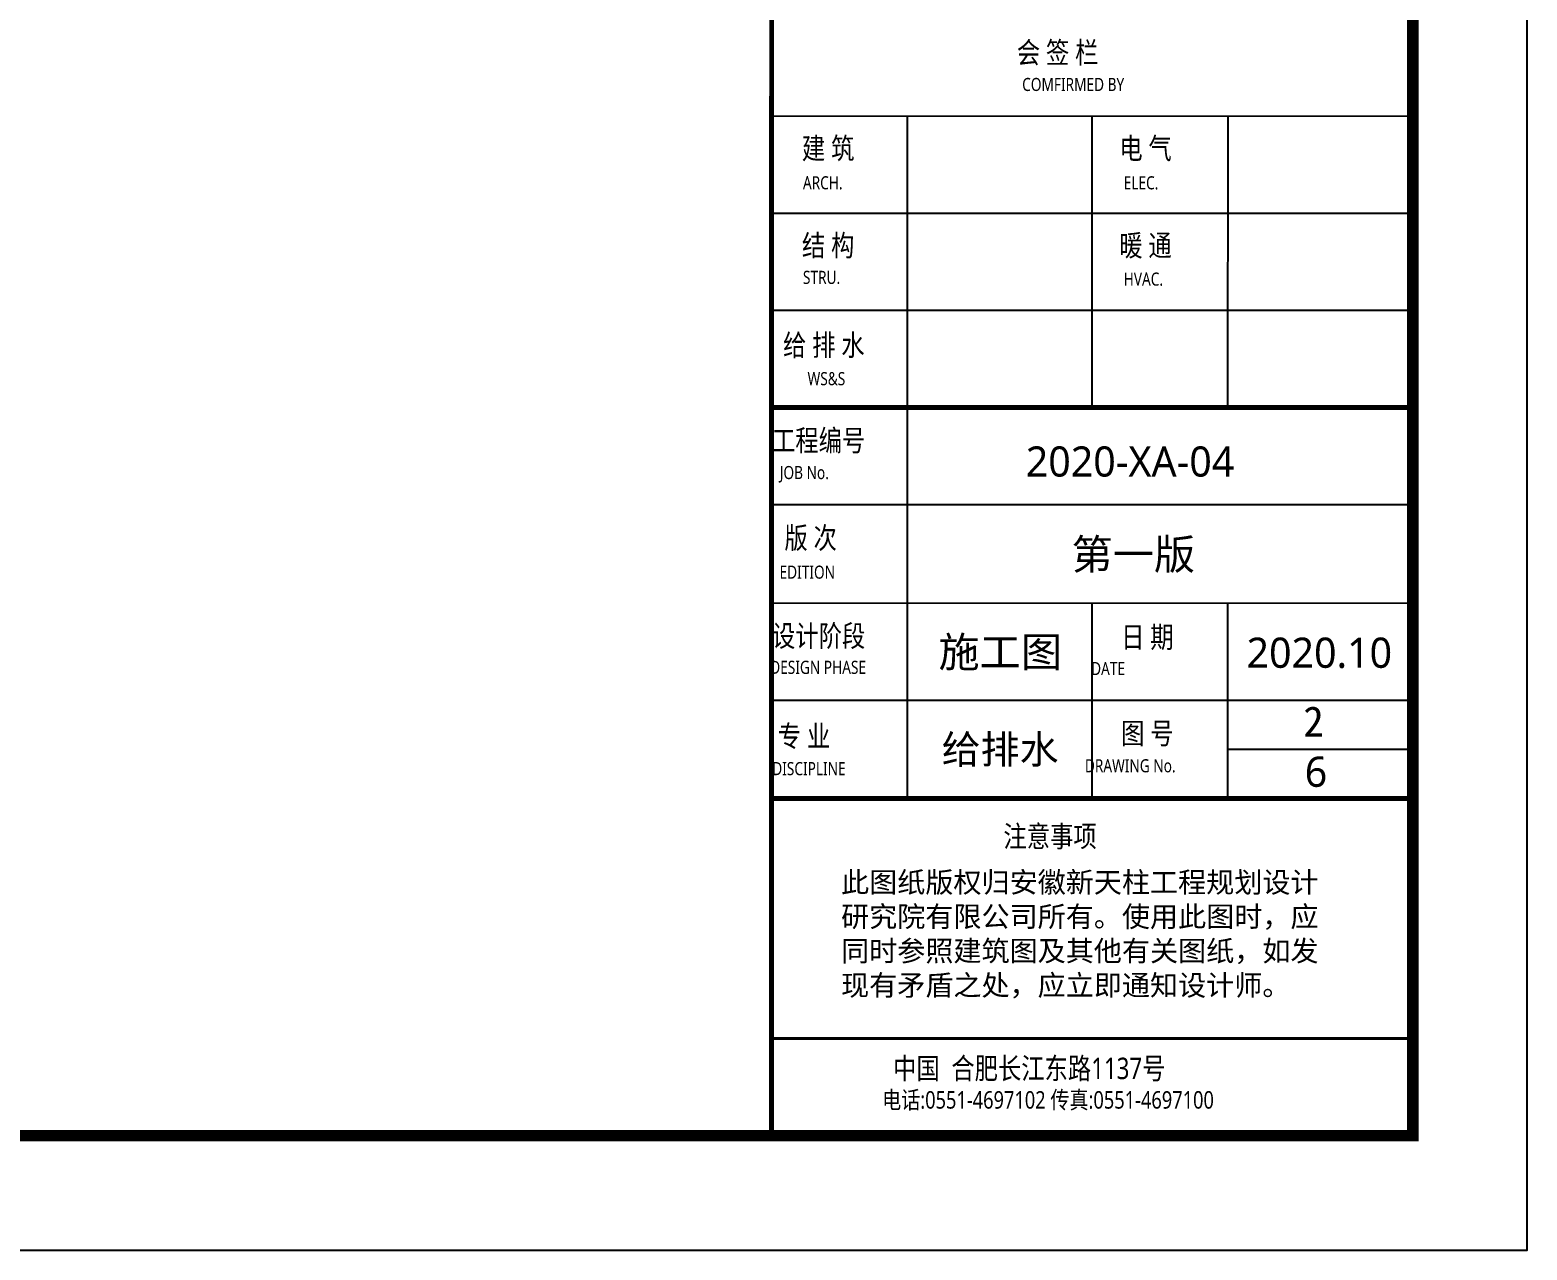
# Model space of a CAD drawing. Extents: x 343352 to 417652, y 770641 to 1036530.
# Drawn here: x 404550 to 417652, y 814287 to 824962 of the extents above; entities that cross this region are included whole.
import ezdxf
from ezdxf.enums import TextEntityAlignment as Align

# ---------------------------------------------------------------- set-up
doc = ezdxf.new("R2010")
doc.units = 0
doc.header["$LTSCALE"] = 1000
doc.header["$MEASUREMENT"] = 0
for name, color, linetype in [('46', 7, 'Continuous'), ('PUB_TEXT', 7, 'Continuous'), ('PUB_TITLE', 4, 'Continuous'), ('TWT_TITLE', 7, 'Continuous')]:
    doc.layers.add(name, color=color, linetype=linetype)
doc.styles.add('-黑体', font='msyh.ttf', dxfattribs={"width": 0.8})
doc.styles.add('TQ', font='')
doc.styles.get('TQ').set_extended_font_data('SimSun')

# ---------------------------------------------------------------- blocks, each defined once
blk = doc.blocks.new('ly')
at = {"layer": 'PUB_TEXT', "insert": (-5884, 1715), "char_height": 212, "width": 5144.75, "attachment_point": 1, "style": 'TQ'}
blk.add_mtext('此图纸版权归安徽新天柱工程规划设计研究院有限公司所有。使用此图时，应同时参照建筑图及其他有关图纸，如发现有矛盾之处，应立即通知设计师。', dxfattribs=at)

msp = doc.modelspace()

# ---------------------------------------------------------------- linework, layer by layer
at = {"layer": 'PUB_TEXT', "color": 4}
msp.add_line((416650, 815287.3), (416650, 815774.8), dxfattribs=at)
at = {"layer": 'PUB_TITLE'}
for p, q in [((411040.6, 824209.6), (416650.5, 824209.2)), ((412230, 821659.5), (412230.2, 824209.5)), ((413845, 821659.4), (413845.2, 824209.4)), ((415035, 821659.4), (415035.2, 824209.3)), ((411040.5, 823359.6), (416650.5, 823359.2)), ((411040.5, 822509.6), (416650.4, 822509.3)), ((412230.4, 818237.5), (412230.6, 821659.5)), ((411040.4, 820809.6), (416650.3, 820809.3)), ((411040.3, 819948.6), (416650.3, 819948.2)), ((413844.8, 818237.4), (413844.9, 819948.4)), ((415034.8, 818237.3), (415034.9, 819948.3)), ((411040.2, 819098.6), (416667.4, 819098.2)), ((416650.2, 818667.7), (415034.8, 818667.8))]:
    msp.add_line(p, q, dxfattribs=at)
at = {"layer": 'PUB_TITLE', "lineweight": 40}
for p, q in [((411040.4, 821659.6), (416650.4, 821659.3)), ((411040.1, 816137.7), (416650, 816137.3))]:
    msp.add_line(p, q, dxfattribs=at)
at = {"layer": 'PUB_TITLE', "lineweight": 40, "const_width": 42.5, "elevation": 0}
for points in [[(411042.5, 855287.5), (411040, 815287.7)], [(411040.2, 818237.5), (416622.6, 818237.2)]]:
    msp.add_lwpolyline(points, dxfattribs=at)
at = {"layer": 'PUB_TITLE', "const_width": 42.5, "elevation": 0}
msp.add_lwpolyline([(411040.4, 821659.6), (416650.4, 821659.3)], dxfattribs=at)
at = {"layer": 'TWT_TITLE'}
msp.add_lwpolyline([(343352.5, 814287.1), (417652.5, 814287.1), (417652.5, 856287.1), (343352.5, 856287.1)], close=True, dxfattribs=at)
at = {"layer": 'TWT_TITLE', "const_width": 100}
msp.add_lwpolyline([(345852.5, 815287.1), (416652.5, 815287.1), (416652.5, 855287.1), (345852.5, 855287.1)], close=True, dxfattribs=at)
at = {"layer": 'TWT_TITLE', "const_width": 80}
msp.add_lwpolyline([(416652.5, 815287.1), (416652.5, 855287.1)], dxfattribs=at)

# ---------------------------------------------------------------- block references
at = {"layer": 'PUB_TEXT', "xscale": 0.8499951808908793, "yscale": 0.849995181356538, "zscale": 0.8499951812634062, "rotation": 359.9964428963902}
msp.add_blockref('ly', (416650, 816137.3, 0), dxfattribs=at)

# ---------------------------------------------------------------- texts
at = {"layer": '46', "linetype": 'Continuous'}
for s, height, style, p in [('2020-XA-04', 264.32, '-黑体', (413265.2, 821054.2, 0)), ('第一版', 264.32, '-黑体', (413665.7, 820241.8, 0)), ('施工图', 264.32, '-黑体', (412500.9, 819387.4, 0)), ('2020.10', 264.32, '-黑体', (415197.5, 819381.3, 0)), ('2', 264.3, 'TQ', (415693.9, 818780.2, 0)), ('6', 264.3, '-黑体', (415706.7, 818340, 0))]:
    msp.add_text(s, height=height, rotation=359.99644, dxfattribs=dict(at, style=style)).set_placement(p)
at = {"layer": '46', "linetype": 'Continuous', "style": 'TQ'}
msp.add_text('给排水', height=250, rotation=359.99644, dxfattribs=at).set_placement((413040.8, 818542.8), align=Align.CENTER)
at = {"layer": 'PUB_TEXT', "style": '-黑体', "width": 0.8}
for s, height, p in [(' 工程编号', 187, (410993.7, 821277.1, 0)), ('      JOB No.', 114.749, (410925.2, 821032.4, 0)), ('  版 次', 187, (411051.6, 820424.9, 0)), ('     EDITION', 114.749, (410954.8, 820161, 0)), (' 设计阶段', 187, (410993.6, 819567.1, 0)), ('日 期', 187, (414099.9, 819556.4, 0)), ('     DESIGN PHASE', 114.749, (410873.2, 819328.3, 0)), ('         DATE', 114.749, (413557.1, 819317.2, 0)), ('  专 业', 187, (410993.5, 818690.5, 0)), ('图 号', 187, (414099.8, 818714.4, 0)), ('     DISCIPLINE', 114.749, (410890.8, 818441.9, 0)), ('     DRAWING No.', 114.749, (413627.1, 818466.9, 0)), ('注意事项', 187, (413069.8, 817813.6, 0)), ('  中国  合肥长江东路1137号', 186.999, (412002.7, 815783.2, 0)), ('电话:0551-4697102 传真:0551-4697100', 152.999, (412008, 815524.5, 0))]:
    msp.add_text(s, height=height, rotation=359.99644, dxfattribs=at).set_placement(p)
at = {"layer": 'PUB_TEXT', "attachment_point": 1, "rotation": 359.99644, "style": '-黑体'}
for s, insert, char_height, width in [('会 签 栏', (413187.1, 824858, 0), 187, 2223.587), ('COMFIRMED BY', (413233.8, 824542.8, 0), 114.749, 2399.536), ('建 筑', (411306.1, 824020.2, 0), 187, 2005.989), ('电 气', (414083.6, 824020, 0), 187, 2005.989), ('   ARCH.', (411221.7, 823682.6, 0), 114.75, 2399.536), ('   ELEC.', (414029, 823682.4, 0), 114.75, 2399.536), ('结 构', (411306.1, 823170.2, 0), 187, 2005.989), ('暖 通', (414083.6, 823170, 0), 187, 2005.989), ('   STRU.', (411221.7, 822854.9, 0), 114.75, 2399.536), ('   HVAC.', (414029, 822839.9, 0), 114.75, 2399.536), ('给 排 水', (411141, 822298.7, 0), 187, 2223.587), ('   WS&S', (411262.2, 821968.6, 0), 114.75, 2441.186)]:
    msp.add_mtext(s, dxfattribs=dict(at, insert=insert, char_height=char_height, width=width))

doc.saveas('drawing.dxf')
